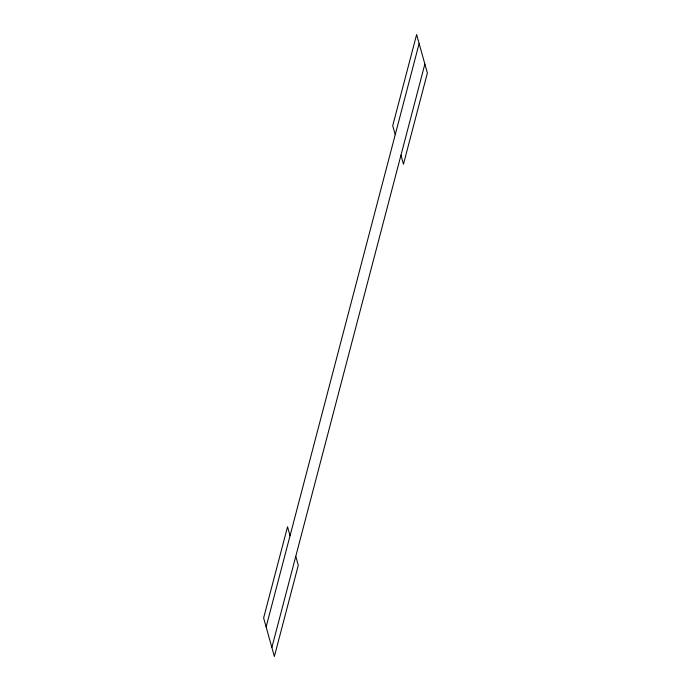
<?xml version="1.0" encoding="UTF-8"?>
<svg xmlns="http://www.w3.org/2000/svg" width="691" height="691" viewBox="0 0 691 691"><rect width="100%" height="100%" fill="white"/><g stroke="black" fill="none" stroke-linecap="round" stroke-linejoin="round"><path stroke-width="1.04" d="M266.13 626.944L419.135 43.533M424.87 64.056L271.865 647.467M395.235 134.685L392.721 125.71L416.63 34.55L427.375 73.03L403.466 164.19L400.961 155.216M290.039 535.784L287.534 526.81L263.625 617.97L274.37 656.45L298.279 565.29L295.765 556.315"/></g></svg>
